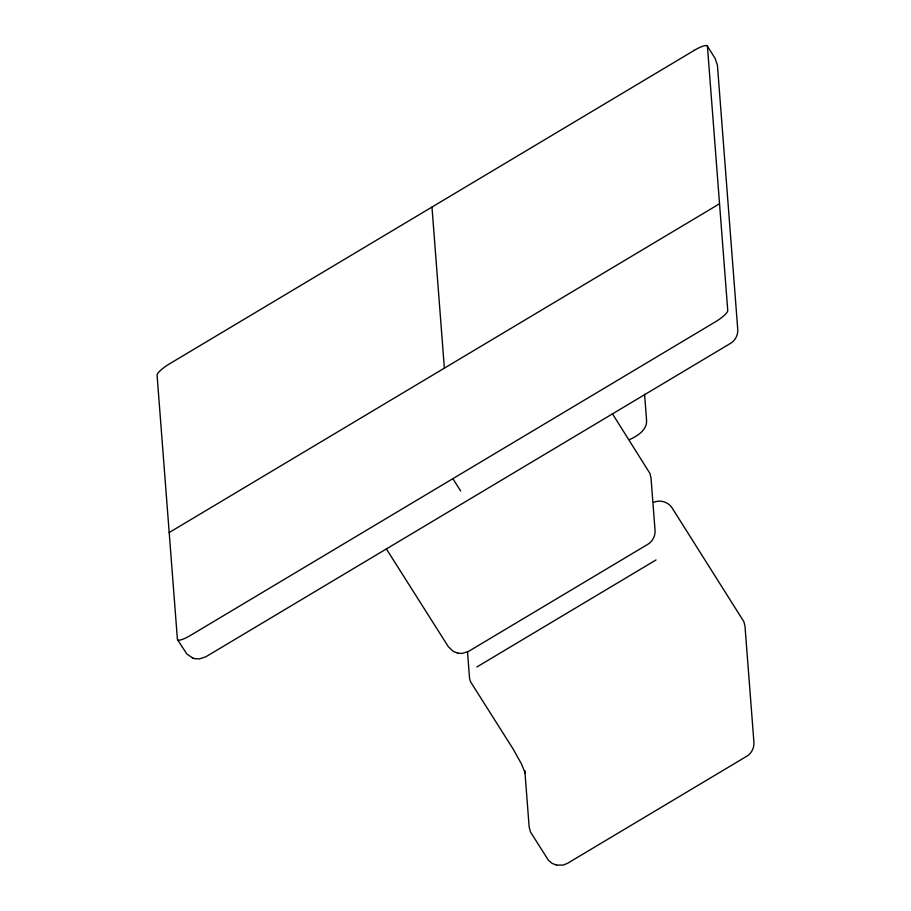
<?xml version="1.0" encoding="UTF-8"?>
<svg xmlns="http://www.w3.org/2000/svg" width="911" height="911" viewBox="0 0 911 911"><rect width="100%" height="100%" fill="white"/><g stroke="black" fill="none" stroke-linecap="round" stroke-linejoin="round"><path stroke-width="1.37" d="M169.195 532.536L719.542 203.768M194.612 658.573L199.236 658.949L205.818 656.808L730.565 343.333C735.382 340.509 738.138 334.861 737.751 329.338L717.424 65.216L715.067 58.281L707.232 45.926M629.603 439.58C637.461 435.913 647.596 429.912 646.537 419.766L644.578 394.247M457.481 653.085L462.105 653.449L468.675 651.319L647.869 544.277C652.675 541.453 655.43 535.805 655.043 530.282L651.012 477.831L649.919 473.413L612.374 413.662M476.852 666.989L656.034 559.946M556.348 865.063L563.18 865.097L567.553 863.298L746.735 756.267C751.552 753.443 754.308 747.783 753.921 742.271L744.982 626.13L743.888 621.712L672.136 507.974C668.412 502.029 660.27 499.49 653.836 502.28M457.652 653.13L453.2 651.376L448.303 646.662L386.344 548.877M177.611 639.795L186.812 653.973L192.654 657.97M192.403 657.89L194.783 658.63M467.537 652.117L469.564 678.501L470.577 681.804L513.212 749.172L521.32 763.657L525.191 773.052L524.827 770.797L529.154 826.994L530.464 831.925L548.547 860.462L552.066 863.366L556.519 865.12M452.869 478.674L460.704 491.029M431.973 207.059L444.363 368.146M694.341 50.321L169.594 363.796A15.009 3.337 -32.4 0 0 157.079 375.184L177.406 639.306A15.009 3.337 -32.4 0 0 190.49 635.411L715.249 321.936A15.009 3.337 -32.4 0 0 727.752 310.537L707.437 46.415A15.009 3.337 -32.4 0 0 694.341 50.321"/></g></svg>
